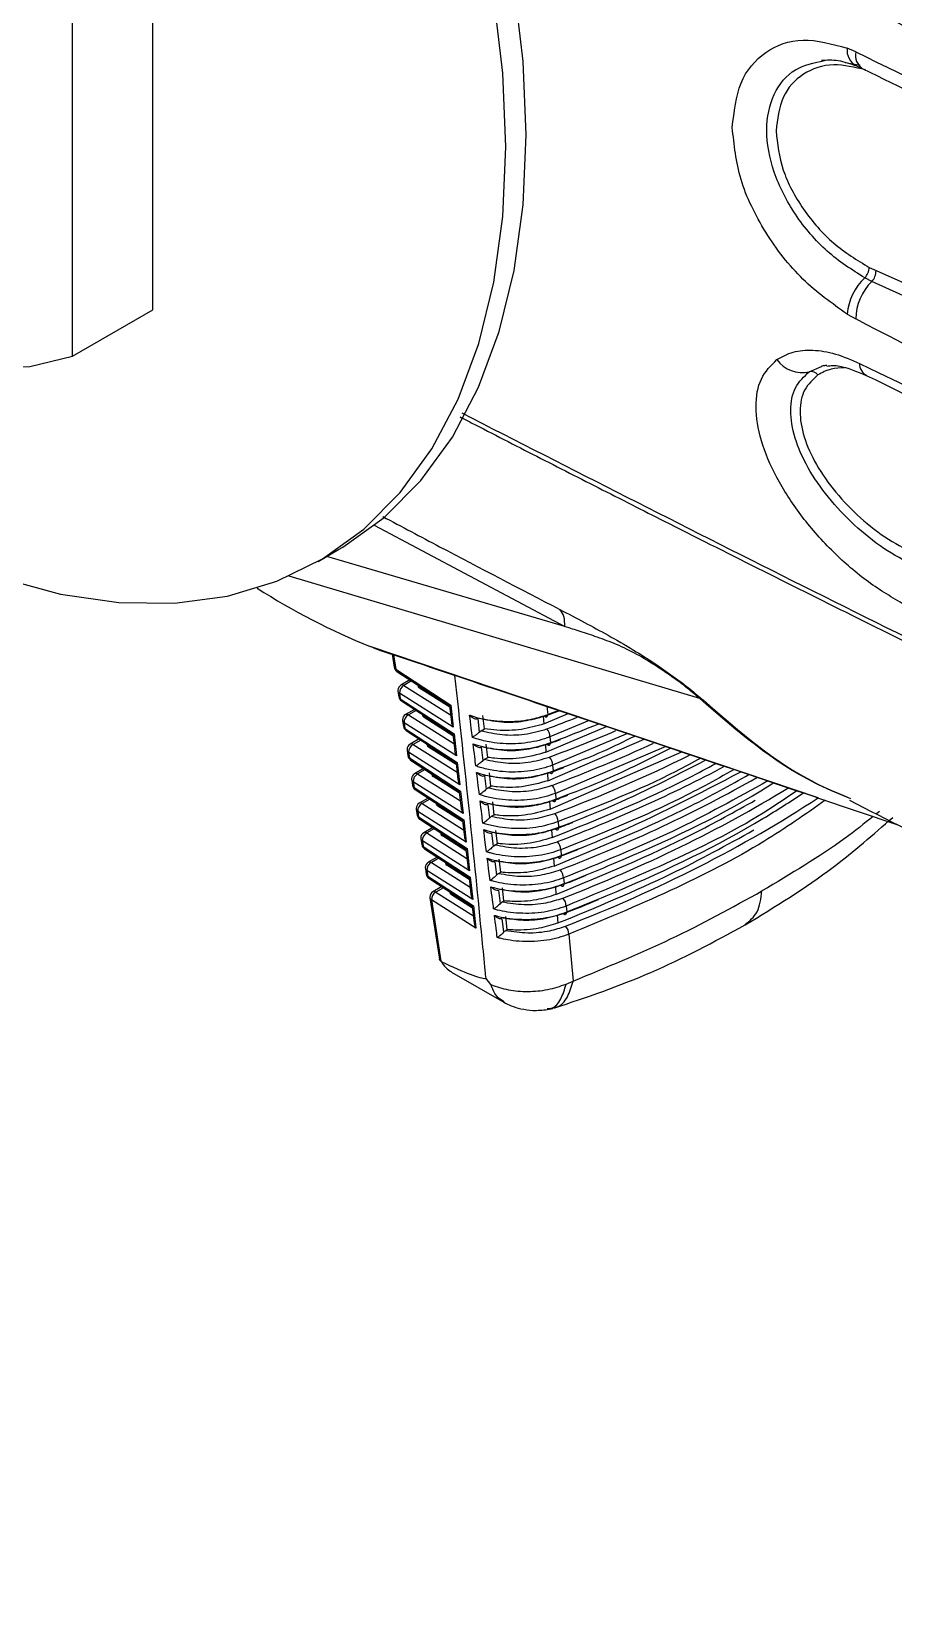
# Model space of a CAD drawing. Extents: x 8 to 113, y 1 to 87.
# Drawn here: x 77.293 to 78.723, y 3.583 to 6.17 of the extents above; entities that cross this region are included whole.
import ezdxf

# ---------------------------------------------------------------- set-up
doc = ezdxf.new("R2010")
doc.units = 0
doc.header["$MEASUREMENT"] = 0
doc.layers.add('OBJECT', color=7, linetype='CONTINUOUS')

msp = doc.modelspace()

# ---------------------------------------------------------------- linework, layer by layer
at = {"layer": 'OBJECT'}
for p, q in [((77.4947, 5.7086), (77.4947, 13.0351)), ((77.3618, 5.6319), (77.3618, 12.9584)), ((78.6595, 6.1359), (78.6454, 6.1422)), ((78.642, 6.1182), (78.6672, 6.114)), ((78.6607, 6.1127), (78.6713, 6.1079)), ((78.6821, 5.779), (78.6933, 5.7737)), ((78.6933, 5.7737), (78.8583, 5.7009)), ((78.6865, 5.7559), (78.6746, 5.7617)), ((78.8493, 5.6812), (78.6865, 5.7559)), ((77.3618, 5.6319), (77.4947, 5.7086)), ((78.6454, 5.7017), (78.6595, 5.6938)), ((78.5825, 5.6062), (78.6028, 5.6151)), ((77.8616, 5.352), (78.1776, 5.1844)), ((77.7687, 5.2923), (77.8027, 5.3119)), ((78.1776, 5.1844), (77.7831, 5.3005)), ((78.4012, 5.0651), (77.7208, 5.2679)), ((77.8647, 5.1477), (77.8548, 5.1512)), ((78.5974, 4.9006), (77.8548, 5.1512)), ((77.8915, 5.1384), (77.8948, 5.117)), ((77.8936, 5.1376), (77.8974, 5.1137)), ((77.8974, 5.1137), (77.9885, 5.0544)), ((77.8993, 5.1102), (77.9865, 5.0534)), ((77.901, 5.0772), (77.9024, 5.0681)), ((77.9035, 5.0739), (77.9049, 5.0648)), ((77.9927, 5.0176), (77.9035, 5.0739)), ((77.9209, 5.0961), (77.9059, 5.0874)), ((77.9236, 5.0944), (77.9108, 5.087)), ((77.9108, 5.087), (77.9882, 5.038)), ((77.9339, 5.0876), (77.9342, 5.0858)), ((77.9361, 5.0862), (77.9367, 5.0825)), ((77.9868, 5.0508), (77.9367, 5.0825)), ((77.9049, 5.0648), (77.9939, 5.0069)), ((77.9069, 5.0612), (77.9919, 5.0059)), ((77.9284, 5.0472), (77.9135, 5.0385)), ((77.9865, 5.0534), (77.9896, 5.0259)), ((77.9885, 5.0544), (77.9927, 5.0176)), ((78.1478, 5.0522), (78.1492, 5.0388)), ((77.9086, 5.0283), (77.91, 5.0191)), ((77.9111, 5.025), (77.9125, 5.0158)), ((77.9981, 4.9701), (77.9111, 5.025)), ((77.9311, 5.0454), (77.9184, 5.0381)), ((77.9184, 5.0381), (77.9936, 4.9905)), ((77.9415, 5.0387), (77.9418, 5.0369)), ((77.9437, 5.0373), (77.9443, 5.0336)), ((77.9921, 5.0033), (77.9443, 5.0336)), ((78.0331, 5.0319), (78.0358, 5.0097)), ((78.0443, 5.0152), (78.0419, 5.0369)), ((78.1418, 5.0354), (78.1428, 5.0232)), ((78.1428, 5.0232), (78.183, 5.0403)), ((78.2176, 5.0287), (78.1528, 5.0015)), ((77.9125, 5.0158), (77.9993, 4.9594)), ((77.9144, 5.0123), (77.9972, 4.9584)), ((77.936, 4.9983), (77.921, 4.9896)), ((77.9387, 4.9965), (77.926, 4.9892)), ((77.9918, 5.0059), (77.995, 4.9784)), ((77.9939, 5.0069), (77.9981, 4.9701)), ((78.0386, 5.0119), (78.0443, 5.0152)), ((78.1462, 4.9762), (78.2463, 5.019)), ((78.1496, 4.9291), (78.3091, 4.9978)), ((78.1528, 5.0015), (78.1537, 4.9921)), ((78.2815, 5.0072), (78.1573, 4.9548)), ((77.9162, 4.9794), (77.9176, 4.9702)), ((77.9187, 4.9761), (77.9201, 4.9669)), ((78.0034, 4.9225), (77.9187, 4.9761)), ((77.926, 4.9892), (77.999, 4.943)), ((77.9491, 4.9898), (77.9493, 4.988)), ((77.9513, 4.9883), (77.9518, 4.9847)), ((77.9975, 4.9558), (77.9518, 4.9847)), ((78.0388, 4.9846), (78.0414, 4.9623)), ((78.0497, 4.9677), (78.0473, 4.9894)), ((78.1453, 4.9884), (78.1462, 4.9762)), ((78.153, 4.882), (78.3716, 4.9768)), ((78.3451, 4.9857), (78.1618, 4.9081)), ((77.9201, 4.9669), (78.0046, 4.9119)), ((77.922, 4.9633), (78.0026, 4.9109)), ((77.9435, 4.9493), (77.9286, 4.9407)), ((77.9462, 4.9476), (77.9335, 4.9403)), ((77.9972, 4.9584), (78.0004, 4.9309)), ((77.9993, 4.9594), (78.0034, 4.9225)), ((78.0444, 4.9646), (78.0497, 4.9677)), ((78.1573, 4.9548), (78.1582, 4.9453)), ((77.9237, 4.9305), (77.9252, 4.9212)), ((77.9262, 4.9272), (77.9277, 4.918)), ((78.0088, 4.875), (77.9262, 4.9272)), ((77.9277, 4.918), (78.01, 4.8643)), ((77.9335, 4.9403), (78.0044, 4.8955)), ((77.9566, 4.9408), (77.9569, 4.9391)), ((77.9589, 4.9394), (77.9594, 4.9358)), ((78.0029, 4.9083), (77.9594, 4.9358)), ((78.0444, 4.9372), (78.0471, 4.9149)), ((78.0502, 4.9174), (78.0551, 4.9202)), ((78.0551, 4.9202), (78.0527, 4.9419)), ((78.1487, 4.9414), (78.1496, 4.9291)), ((77.9296, 4.9144), (78.008, 4.8634)), ((77.9511, 4.9004), (77.9362, 4.8918)), ((77.9538, 4.8987), (77.9411, 4.8914)), ((77.9411, 4.8914), (78.0097, 4.848)), ((77.9642, 4.8919), (77.9645, 4.8902)), ((77.9664, 4.8904), (77.967, 4.8869)), ((78.0026, 4.9109), (78.0057, 4.8833)), ((78.0046, 4.9119), (78.0088, 4.875)), ((78.0605, 4.8727), (78.058, 4.8943)), ((78.1521, 4.8944), (78.153, 4.882)), ((78.1618, 4.9081), (78.1627, 4.8986)), ((78.5948, 4.9015), (78.7295, 4.8559)), ((77.9313, 4.8816), (77.9327, 4.8723)), ((77.9338, 4.8783), (77.9352, 4.869)), ((78.0142, 4.8275), (77.9338, 4.8783)), ((77.9352, 4.869), (78.0154, 4.8168)), ((77.9372, 4.8654), (78.0134, 4.8158)), ((78.0083, 4.8608), (77.967, 4.8869)), ((78.0501, 4.8899), (78.0528, 4.8675)), ((78.056, 4.8701), (78.0605, 4.8727)), ((78.6991, 4.878), (78.6939, 4.874)), ((77.9586, 4.8515), (77.9438, 4.8429)), ((77.9613, 4.8497), (77.9487, 4.8425)), ((77.9487, 4.8425), (78.0151, 4.8005)), ((77.9718, 4.8429), (77.9721, 4.8413)), ((77.974, 4.8415), (77.9746, 4.838)), ((78.008, 4.8634), (78.0111, 4.8358)), ((78.01, 4.8643), (78.0142, 4.8275)), ((78.0559, 4.8426), (78.0586, 4.8202)), ((78.0659, 4.8252), (78.0634, 4.8468)), ((78.1554, 4.8474), (78.1563, 4.8349)), ((78.1663, 4.8614), (78.1672, 4.852)), ((77.9389, 4.8327), (77.9403, 4.8234)), ((77.9414, 4.8294), (77.9428, 4.8201)), ((78.0196, 4.78), (77.9414, 4.8294)), ((77.9428, 4.8201), (78.0208, 4.7693)), ((77.9447, 4.8165), (78.0188, 4.7683)), ((78.0137, 4.8132), (77.9746, 4.838)), ((78.0134, 4.8158), (78.0165, 4.7883)), ((78.0154, 4.8168), (78.0196, 4.78)), ((78.0619, 4.8229), (78.0659, 4.8252)), ((78.1708, 4.8148), (78.1717, 4.8053)), ((77.9661, 4.8026), (77.9513, 4.794)), ((77.9688, 4.8008), (77.9563, 4.7936)), ((77.9563, 4.7936), (78.0205, 4.7529)), ((77.9794, 4.794), (77.9796, 4.7924)), ((77.9816, 4.7925), (77.9821, 4.7891)), ((78.0191, 4.7657), (77.9821, 4.7891)), ((78.0616, 4.7953), (78.0644, 4.7728)), ((78.0713, 4.7776), (78.0688, 4.7993)), ((78.1587, 4.8003), (78.1596, 4.7878)), ((77.9464, 4.7838), (77.9479, 4.7744)), ((77.9489, 4.7805), (77.9504, 4.7711)), ((78.025, 4.7325), (77.9489, 4.7805)), ((77.9504, 4.7711), (78.0262, 4.7218)), ((77.9523, 4.7676), (78.0242, 4.7208)), ((78.0188, 4.7683), (78.0219, 4.7408)), ((78.0208, 4.7693), (78.025, 4.7325)), ((78.0678, 4.7757), (78.0713, 4.7776)), ((78.1753, 4.7681), (78.1762, 4.7586)), ((77.9737, 4.7537), (77.9589, 4.7451)), ((77.9764, 4.7519), (77.9638, 4.7447)), ((77.9638, 4.7447), (78.0259, 4.7054)), ((77.987, 4.745), (77.9872, 4.7435)), ((77.9892, 4.7436), (77.9897, 4.7402)), ((78.0244, 4.7182), (77.9897, 4.7402)), ((78.0674, 4.7481), (78.0702, 4.7255)), ((78.0766, 4.7301), (78.0742, 4.7518)), ((78.1619, 4.7538), (78.1628, 4.7406)), ((77.954, 4.7349), (77.9697, 4.6337)), ((77.9565, 4.7316), (77.9722, 4.6301)), ((78.0303, 4.6849), (77.9565, 4.7316)), ((78.0241, 4.7208), (78.0273, 4.6933)), ((78.0262, 4.7218), (78.0303, 4.6849)), ((78.0738, 4.7285), (78.0766, 4.7301)), ((78.1797, 4.7215), (78.1806, 4.7119)), ((78.0732, 4.7008), (78.076, 4.6781)), ((78.082, 4.6826), (78.0796, 4.7043)), ((78.165, 4.7067), (78.1659, 4.6935)), ((78.0797, 4.6813), (78.082, 4.6826)), ((78.1842, 4.6748), (78.1915, 4.5974)), ((77.9722, 4.6301), (77.9725, 4.63)), ((77.9899, 4.6123), (78.0766, 4.5623)), ((78.055, 4.5914), (78.0469, 4.6016)), ((78.1798, 4.5923), (78.1915, 4.5974)), ((78.149, 4.5501), (78.1576, 4.552))]:
    msp.add_line(p, q, dxfattribs=at)
at = {"layer": 'OBJECT', "flags": 128}
for points in [[(77.8027, 5.3119), (77.8097, 5.316), (77.8781, 5.3652), (77.9388, 5.4261), (77.9911, 5.4982), (78.0346, 5.5807), (78.0688, 5.6729), (78.0935, 5.774), (78.1084, 5.8829), (78.1134, 5.9986), (78.1084, 6.1201), (78.0935, 6.2463), (78.0688, 6.3758), (78.0346, 6.5076), (77.9911, 6.6403), (77.9388, 6.7728), (77.8781, 6.9037), (77.8097, 7.0319), (77.7342, 7.1562), (77.6523, 7.2753), (77.5647, 7.3881), (77.4949, 7.469)], [(77.2427, 5.2649), (77.342, 5.2382), (77.4384, 5.2242), (77.5307, 5.2231), (77.6183, 5.2349), (77.7002, 5.2594), (77.7758, 5.2964), (77.8442, 5.3456), (77.9048, 5.4065), (77.9571, 5.4786), (78.0006, 5.5611), (78.0349, 5.6533), (78.0596, 5.7544), (78.0745, 5.8633), (78.0795, 5.979), (78.0745, 6.1006), (78.0596, 6.2267)], [(76.4779, 6.1421), (76.5488, 6.0435), (76.6253, 5.9521), (76.7062, 5.8693), (76.7904, 5.7964), (76.8764, 5.7344), (76.9632, 5.6844), (77.0493, 5.6469), (77.1334, 5.6227), (77.2143, 5.612), (77.2908, 5.6151), (77.3618, 5.6319)], [(78.1438, 5.0359), (78.1448, 5.0351), (78.1458, 5.0347), (78.1467, 5.0346), (78.1475, 5.0348), (78.1482, 5.0354), (78.1487, 5.0363), (78.149, 5.0374), (78.1492, 5.0388)], [(78.1484, 4.9891), (78.1494, 4.9884), (78.1504, 4.988), (78.1513, 4.9879), (78.1521, 4.9881), (78.1527, 4.9887), (78.1532, 4.9895), (78.1536, 4.9907), (78.1537, 4.9921)], [(78.1529, 4.9424), (78.1539, 4.9417), (78.1549, 4.9412), (78.1558, 4.9411), (78.1566, 4.9414), (78.1572, 4.9419), (78.1578, 4.9428), (78.1581, 4.944), (78.1582, 4.9453)], [(78.1574, 4.8957), (78.1584, 4.895), (78.1594, 4.8945), (78.1603, 4.8944), (78.1611, 4.8947), (78.1618, 4.8952), (78.1623, 4.8961), (78.1626, 4.8973), (78.1627, 4.8986)], [(78.1618, 4.849), (78.1629, 4.8482), (78.1638, 4.8478), (78.1648, 4.8477), (78.1656, 4.848), (78.1662, 4.8485), (78.1668, 4.8494), (78.1671, 4.8506), (78.1672, 4.852)], [(78.1663, 4.8023), (78.1673, 4.8016), (78.1683, 4.8011), (78.1692, 4.801), (78.17, 4.8013), (78.1707, 4.8018), (78.1712, 4.8027), (78.1716, 4.8039), (78.1717, 4.8053)], [(78.1707, 4.7556), (78.1718, 4.7549), (78.1728, 4.7545), (78.1737, 4.7544), (78.1745, 4.7546), (78.1752, 4.7552), (78.1757, 4.7561), (78.176, 4.7572), (78.1762, 4.7586)], [(78.1751, 4.7089), (78.1762, 4.7082), (78.1772, 4.7078), (78.1781, 4.7077), (78.1789, 4.7079), (78.1796, 4.7085), (78.1801, 4.7094), (78.1805, 4.7105), (78.1806, 4.7119)]]:
    msp.add_lwpolyline(points, dxfattribs=at)
at = {"layer": 'OBJECT'}
for centre, radius, start, end in [((78.6744, 6.1386), 0.0292, 172.8415, 242.5933), ((78.6861, 6.1306), 0.0271, 168.6398, 236.3536), ((78.6528, 5.7814), 0.0294, 317.8839, 355.3512), ((78.6662, 5.7739), 0.0271, 318.3427, 359.7232), ((78.7392, 5.6932), 0.0942, 133.3263, 174.7892), ((78.7472, 5.6926), 0.0877, 133.8339, 179.1761), ((78.5707, 5.6561), 0.0512, 215.3601, 283.3663), ((78.6882, 5.6198), 0.0224, 179.0026, 242.2608), ((78.5856, 5.5923), 0.0143, 37.6517, 102.5397), ((78.2958, 6.2325), 1.1679, 237.4686, 247.8095), ((77.9047, 5.1186), 0.01, 188.8019, 236.9399), ((77.8995, 5.118), 0.00472, 191.2048, 243.2281), ((77.902, 5.1139), 0.00462, 182.4762, 234.3658), ((77.9109, 5.0788), 0.01, 119.9973, 180), ((77.9109, 5.0788), 0.01, 180, 188.8019), ((77.9056, 5.0782), 0.00472, 191.207, 243.2272), ((77.9178, 5.0745), 0.0143, 119.0768, 182.2792), ((77.908, 5.0829), 0.00496, 54.7119, 114.6493), ((77.9123, 5.0696), 0.01, 188.8019, 236.9399), ((77.9071, 5.069), 0.00472, 191.2043, 243.2379), ((77.9095, 5.065), 0.00462, 182.4804, 234.3552), ((77.9185, 5.0299), 0.01, 119.9973, 180), ((77.9185, 5.0299), 0.01, 180, 188.8019), ((77.9132, 5.0293), 0.00472, 191.2017, 243.2325), ((77.9253, 5.0256), 0.0143, 119.0749, 182.2793), ((77.9155, 5.034), 0.00496, 54.6844, 114.6779), ((77.9199, 5.0207), 0.01, 188.8019, 236.9399), ((77.9146, 5.0201), 0.00472, 191.2015, 243.2314), ((77.9171, 5.016), 0.00462, 182.4918, 234.3446), ((78.1335, 5.0016), 0.0193, 359.708, 43.6784), ((77.926, 4.981), 0.01, 119.9973, 180), ((77.926, 4.981), 0.01, 180, 188.8019), ((77.9208, 4.9804), 0.00472, 191.2055, 243.2367), ((77.9275, 4.9717), 0.01, 188.8019, 236.9399), ((77.9222, 4.9711), 0.00472, 191.207, 243.2272), ((77.9329, 4.9767), 0.0143, 119.0761, 182.2782), ((77.9231, 4.9851), 0.00496, 54.7099, 114.6525), ((78.1381, 4.9549), 0.0192, 359.723, 43.9033), ((77.9247, 4.9671), 0.00462, 182.4734, 234.3695), ((77.9336, 4.9321), 0.01, 119.9973, 180), ((77.9336, 4.9321), 0.01, 180, 188.8019), ((77.9284, 4.9315), 0.00472, 191.2066, 243.2284), ((77.935, 4.9228), 0.01, 188.8019, 236.9399), ((77.9298, 4.9222), 0.00472, 191.2061, 243.2268), ((77.9405, 4.9278), 0.0143, 119.0791, 182.2771), ((77.9323, 4.9182), 0.00462, 182.477, 234.3658), ((77.9307, 4.9362), 0.00496, 54.7099, 114.6525), ((78.1427, 4.9082), 0.0191, 359.7362, 44.1297), ((77.9412, 4.8832), 0.01, 119.9973, 180), ((77.948, 4.8789), 0.0143, 119.0755, 182.2788), ((77.9382, 4.8873), 0.00496, 54.694, 114.6684), ((77.9412, 4.8832), 0.01, 180, 188.8019), ((77.9359, 4.8826), 0.00472, 191.202, 243.233), ((77.9426, 4.8738), 0.01, 188.8019, 236.9399), ((77.9374, 4.8732), 0.00472, 191.2001, 243.2408), ((77.9399, 4.8692), 0.00462, 182.4807, 234.3557), ((78.1473, 4.8615), 0.019, 359.7469, 44.3582), ((77.9488, 4.8343), 0.01, 119.9973, 180), ((77.9556, 4.83), 0.0143, 119.0768, 182.2794), ((77.9458, 4.8384), 0.00496, 54.7099, 114.6525), ((77.9488, 4.8343), 0.01, 180, 188.8019), ((77.9435, 4.8337), 0.00472, 191.2118, 243.2232), ((77.9502, 4.8249), 0.01, 188.8019, 236.9399), ((77.9449, 4.8243), 0.00472, 191.1977, 243.236), ((77.9474, 4.8203), 0.00462, 182.4911, 234.3444), ((78.1519, 4.8148), 0.0189, 359.7602, 44.5854), ((77.9563, 4.7854), 0.01, 119.9973, 180), ((77.9632, 4.7811), 0.0143, 119.0796, 182.2765), ((77.9534, 4.7895), 0.00496, 54.7099, 114.6525), ((77.9563, 4.7854), 0.01, 180, 188.8019), ((77.9511, 4.7847), 0.00472, 191.2073, 243.2277), ((77.9578, 4.7759), 0.01, 188.8019, 236.9399), ((77.9525, 4.7753), 0.00472, 191.2018, 243.2319), ((77.955, 4.7713), 0.00462, 182.4763, 234.3657), ((78.1564, 4.7682), 0.0188, 359.7753, 44.8093), ((77.9639, 4.7365), 0.01, 119.9973, 180), ((77.9639, 4.7365), 0.01, 180, 188.8019), ((77.9708, 4.7322), 0.0143, 119.0755, 182.2788), ((77.961, 4.7406), 0.00496, 54.694, 114.6684), ((77.9586, 4.7358), 0.00472, 191.2043, 243.2379), ((78.161, 4.7215), 0.0188, 359.7875, 45.039), ((78.1655, 4.6749), 0.0187, 359.8005, 45.2674)]:
    msp.add_arc(centre, radius, start, end, dxfattribs=at)
for centre, major_axis, ratio, start_param, end_param in [((77.9442, 5.0864), (0.0101, 0.0001), 0.569185, 3.222173, 3.860589), ((77.9959, 5.0592), (0.0094, 0.00581), 0.034264, 3.157743, 3.78947), ((77.9518, 5.0375), (0.0101, 0.0001), 0.569185, 3.222173, 3.860589), ((78, 5.0224), (-0.0075, 0.0119), 0.628226, 0.918937, 1.582964), ((76.9509, 6.0996), (2.2176, 0.0166), 0.572227, 5.276105, 5.289093), ((76.9495, 6.1072), (2.2169, -0.0169), 0.582304, 5.287711, 5.31513), ((78.0013, 5.0117), (0.0094, 0.00581), 0.034264, 3.157743, 3.78947), ((76.9509, 6.049), (2.2143, 0.0166), 0.572227, 5.279468, 5.291168), ((76.9495, 6.0566), (2.2137, -0.0169), 0.582304, 5.291076, 5.351599), ((77.9594, 4.9886), (0.0101, 0.0001), 0.569185, 3.222173, 3.860589), ((78.0054, 4.9749), (-0.0075, 0.0119), 0.628226, 0.918937, 1.582964), ((76.9495, 6.0059), (2.2104, -0.0169), 0.582304, 5.294449, 5.388043), ((76.9495, 5.9553), (2.2072, -0.0168), 0.582304, 5.29783, 5.424496), ((78.0066, 4.9642), (0.0094, 0.00581), 0.034264, 3.157743, 3.78947), ((76.9509, 5.9984), (2.2111, 0.0166), 0.572227, 5.282839, 5.295171), ((76.9495, 5.9047), (2.2039, -0.0168), 0.582304, 5.301219, 5.460881), ((77.9669, 4.9397), (0.0101, 0.0001), 0.569185, 3.222173, 3.860589), ((78.0108, 4.9274), (-0.0075, 0.0119), 0.628226, 0.918937, 1.582964), ((76.9495, 5.8541), (2.2007, -0.0168), 0.582304, 5.304616, 5.495742), ((76.9495, 5.8034), (2.1974, -0.0168), 0.582304, 5.308021, 5.530652), ((78.012, 4.9167), (0.0094, 0.00581), 0.034264, 3.157743, 3.78947), ((76.9509, 5.9477), (2.2078, 0.0165), 0.572227, 5.286218, 5.299967), ((76.9495, 5.7528), (2.1942, -0.0167), 0.582304, 5.311435, 5.566263), ((77.9745, 4.8907), (0.0101, 0.0001), 0.569185, 3.222173, 3.860589), ((78.0162, 4.8798), (-0.0075, 0.0119), 0.628226, 0.918937, 1.582964), ((77.9821, 4.8418), (0.0101, 0.0001), 0.569185, 3.222173, 3.860589), ((78.0174, 4.8692), (0.0094, 0.00581), 0.034264, 3.157743, 3.78947), ((76.9509, 5.8971), (2.2046, 0.0165), 0.572227, 5.289605, 5.305336), ((78.0216, 4.8323), (-0.0075, 0.0119), 0.628226, 0.918937, 1.582964), ((78.0228, 4.8217), (0.0094, 0.00581), 0.034264, 3.157743, 3.78947), ((76.9509, 5.8465), (2.2013, 0.0165), 0.572227, 5.293, 5.311646), ((77.9897, 4.7929), (0.0101, 0.0001), 0.569185, 3.222173, 3.860589), ((78.027, 4.7848), (-0.0075, 0.0119), 0.628226, 0.918937, 1.582964), ((78.0282, 4.7741), (0.0094, 0.00581), 0.034264, 3.157743, 3.78947), ((76.9509, 5.7959), (2.1981, 0.0165), 0.572227, 5.296403, 5.319764), ((77.9972, 4.744), (0.0101, 0.0001), 0.569185, 3.222173, 3.860589), ((78.0323, 4.7373), (-0.0075, 0.0119), 0.628226, 0.918937, 1.582964), ((78.0336, 4.7266), (0.0094, 0.00581), 0.034264, 3.157743, 3.78947), ((76.9509, 5.7452), (2.1948, 0.0164), 0.572227, 5.299815, 5.33212), ((78.0377, 4.6898), (-0.0075, 0.0119), 0.628226, 0.918937, 1.582964), ((76.5172, 5.601), (1.5344, -0.9976), 0.038755, 5.984867, 6.22598), ((78.047, 4.7179), (0.0554, 0.1065), 0.604579, 2.781893, 3.114951)]:
    msp.add_ellipse(centre, major_axis=major_axis, ratio=ratio, start_param=start_param, end_param=end_param, dxfattribs=at)
for points, knots in [([(77.4947, 7.6837), (77.668, 7.5863), (78.0262, 7.3851), (78.5773, 7.0879), (79.1542, 6.7858), (79.7395, 6.4896), (80.328, 6.2008), (80.7197, 6.0163), (80.9121, 5.9257)], [0, 0, 0, 0, 0.1582539, 0.327068, 0.4937068, 0.6683778, 0.8371406, 1, 1, 1, 1]), ([(80.8948, 5.8969), (80.4978, 6.0858), (79.7031, 6.464), (78.5694, 7.0475), (77.846, 7.4499), (77.4947, 7.6453)], [0, 0, 0, 0, 0.339225, 0.679039, 1, 1, 1, 1]), ([(77.4947, 7.5356), (77.8221, 7.3537), (78.5293, 6.9608), (79.6551, 6.3827), (80.4668, 5.9972), (80.8723, 5.8046)], [0, 0, 0, 0, 0.301353, 0.650905, 1, 1, 1, 1]), ([(77.4944, 7.4636), (77.6995, 7.3495), (78.1218, 7.1146), (78.7792, 6.7661), (79.4625, 6.4165), (80.1505, 6.0772), (80.6144, 5.8592), (80.8417, 5.7524)], [0, 0, 0, 0, 0.190703, 0.392819, 0.598206, 0.803133, 1, 1, 1, 1]), ([(80.7487, 5.1793), (80.3981, 5.3468), (79.692, 5.6842), (79.0094, 6.0384), (78.6658, 6.2167)], [0, 0, 0, 0, 0.49662, 1, 1, 1, 1]), ([(78.4551, 6.0108), (78.458, 6.0367), (78.4637, 6.0887), (78.5075, 6.1395), (78.5702, 6.163), (78.6203, 6.1491), (78.6454, 6.1422)], [0, 0, 0, 0, 0.24993, 0.499886, 0.749919, 1, 1, 1, 1]), ([(78.6595, 6.1359), (78.8442, 6.0467), (79.2042, 5.8728), (79.7386, 5.624), (80.2496, 5.3917), (80.5852, 5.2443), (80.7481, 5.1727)], [0, 0, 0, 0, 0.27038, 0.527173, 0.77038, 1, 1, 1, 1]), ([(78.6746, 5.7617), (78.6533, 5.7752), (78.6108, 5.802), (78.5569, 5.8657), (78.5207, 5.9366), (78.5079, 6.0079), (78.5209, 6.0682), (78.5553, 6.1108), (78.5907, 6.1181), (78.6076, 6.1216)], [0, 0, 0, 0, 0.1455825, 0.2905011, 0.4350712, 0.5794261, 0.7237648, 0.8683104, 1, 1, 1, 1]), ([(78.6759, 6.1061), (78.6578, 6.1104), (78.6197, 6.1196), (78.5707, 6.1023), (78.5347, 6.0641), (78.53, 6.0247), (78.5276, 6.0051)], [0, 0, 0, 0, 0.230377, 0.487413, 0.743889, 1, 1, 1, 1]), ([(78.6028, 6.1222), (78.6119, 6.1227), (78.6302, 6.1236), (78.6504, 6.1164), (78.6607, 6.1127)], [0, 0, 0, 0, 0.495712, 1, 1, 1, 1]), ([(78.6711, 6.108), (78.7335, 6.0777), (78.8456, 6.0232), (78.9952, 5.9513), (79.112, 5.8955), (79.2093, 5.8493), (79.3926, 5.7626), (79.6257, 5.6538), (79.9026, 5.5265), (80.0799, 5.446), (80.2106, 5.3872), (80.3094, 5.3429), (80.435, 5.2868), (80.5879, 5.2191), (80.6993, 5.1704), (80.7595, 5.144)], [0, 0, 0, 0, 0.09169, 0.164516, 0.218483, 0.261785, 0.30598, 0.48438, 0.598112, 0.703053, 0.737319, 0.783987, 0.84332, 0.915323, 1, 1, 1, 1]), ([(78.6454, 5.7017), (78.6203, 5.7195), (78.5702, 5.7549), (78.5075, 5.8359), (78.4637, 5.9255), (78.458, 5.9823), (78.4551, 6.0108)], [0, 0, 0, 0, 0.250566, 0.500351, 0.750175, 1, 1, 1, 1]), ([(78.5276, 6.0051), (78.53, 5.9836), (78.5347, 5.9406), (78.5707, 5.8742), (78.6215, 5.8157), (78.6619, 5.7912), (78.6821, 5.779)], [0, 0, 0, 0, 0.249291, 0.498953, 0.749084, 1, 1, 1, 1]), ([(80.7481, 4.6592), (80.5852, 4.7362), (80.2496, 4.8946), (79.7386, 5.1441), (79.2042, 5.4112), (78.8442, 5.598), (78.6595, 5.6938)], [0, 0, 0, 0, 0.22962, 0.472827, 0.72962, 1, 1, 1, 1]), ([(78.5289, 5.6264), (78.5375, 5.6312), (78.5546, 5.6407), (78.5881, 5.6433), (78.6254, 5.6377), (78.6523, 5.626), (78.6658, 5.6202)], [0, 0, 0, 0, 0.251427, 0.50031, 0.75055, 1, 1, 1, 1]), ([(78.7368, 5.2225), (78.7167, 5.2345), (78.6767, 5.2583), (78.618, 5.3103), (78.5667, 5.3688), (78.5265, 5.4312), (78.5006, 5.493), (78.4917, 5.5494), (78.4996, 5.5974), (78.5192, 5.6167), (78.5289, 5.6264)], [0, 0, 0, 0, 0.125399, 0.250033, 0.374938, 0.500007, 0.625107, 0.75017, 0.875155, 1, 1, 1, 1]), ([(78.6028, 5.6151), (78.6037, 5.6156), (78.6062, 5.6169), (78.6095, 5.6169), (78.6115, 5.617)], [0, 0, 0, 0, 0.389146, 1, 1, 1, 1]), ([(78.6118, 5.6158), (78.6181, 5.6166), (78.6327, 5.6184), (78.661, 5.6069), (78.6771, 5.6003)], [0, 0, 0, 0, 0.430237, 1, 1, 1, 1]), ([(78.6658, 5.6202), (79.0094, 5.4541), (79.692, 5.1239), (80.3981, 4.8094), (80.7487, 4.6532)], [0, 0, 0, 0, 0.50338, 1, 1, 1, 1]), ([(78.757, 5.2849), (78.74, 5.2938), (78.706, 5.3115), (78.6563, 5.3518), (78.6128, 5.3978), (78.5787, 5.4474), (78.5568, 5.4972), (78.5495, 5.5431), (78.5568, 5.5824), (78.5739, 5.5983), (78.5825, 5.6062)], [0, 0, 0, 0, 0.1259449, 0.2510612, 0.3759101, 0.5005463, 0.6251221, 0.7498254, 0.8747778, 1, 1, 1, 1]), ([(78.5969, 5.601), (78.5887, 5.5936), (78.5722, 5.5787), (78.5651, 5.5419), (78.5719, 5.4989), (78.5928, 5.4524), (78.6253, 5.4061), (78.6666, 5.3636), (78.7137, 5.3268), (78.7459, 5.3108), (78.762, 5.3028)], [0, 0, 0, 0, 0.124851, 0.24967, 0.374508, 0.499432, 0.624474, 0.749587, 0.874619, 1, 1, 1, 1]), ([(78.6411, 5.6129), (78.6335, 5.6125), (78.6166, 5.6117), (78.6039, 5.6048), (78.5969, 5.601)], [0, 0, 0, 0, 0.451304, 1, 1, 1, 1]), ([(78.6771, 5.6003), (78.7542, 5.5626), (78.8965, 5.4931), (79.0931, 5.3984), (79.2551, 5.3211), (79.3923, 5.2561), (79.5169, 5.1974), (79.634, 5.1427), (79.7462, 5.0905), (79.8602, 5.0379), (79.9905, 4.978), (80.1451, 4.9076), (80.3261, 4.8258), (80.5337, 4.7329), (80.6816, 4.6677), (80.7599, 4.6332)], [0, 0, 0, 0, 0.113555, 0.209388, 0.287504, 0.349517, 0.408662, 0.467872, 0.518677, 0.570329, 0.631749, 0.705423, 0.791353, 0.889543, 1, 1, 1, 1]), ([(80.8417, 4.1875), (80.6528, 4.2714), (80.2686, 4.4421), (79.6916, 4.7088), (79.1179, 4.982), (78.5536, 5.2589), (78.1894, 5.4447), (78.0072, 5.5376)], [0, 0, 0, 0, 0.194303, 0.395253, 0.602856, 0.80128, 1, 1, 1, 1]), ([(78.0042, 5.5314), (78.0103, 5.5283), (78.0524, 5.5065), (78.1309, 5.4663), (78.2402, 5.4106), (78.4171, 5.321), (78.6631, 5.1978), (78.9632, 5.0501), (79.2484, 4.9121), (79.5099, 4.7874), (79.7151, 4.6909), (79.8747, 4.6165), (80.0068, 4.5554), (80.1711, 4.48), (80.3682, 4.3904), (80.5986, 4.2868), (80.7641, 4.2137), (80.8522, 4.1747)], [0, 0, 0, 0, 0.0066599, 0.0459981, 0.0852811, 0.1251909, 0.2373953, 0.3500302, 0.4455979, 0.5397348, 0.6256005, 0.6605533, 0.7062608, 0.7630511, 0.8309309, 0.9099099, 1, 1, 1, 1]), ([(77.8757, 5.3667), (77.9072, 5.35), (78.0047, 5.298), (78.1029, 5.2471), (78.1694, 5.2126)], [0, 0, 0, 0, 0.3221274, 1, 1, 1, 1]), ([(78.1694, 5.2126), (78.1829, 5.2055), (78.2089, 5.192), (78.2493, 5.1702), (78.2881, 5.1478), (78.3255, 5.1241), (78.3579, 5.1016), (78.3866, 5.08), (78.3999, 5.0685), (78.4066, 5.0628)], [0, 0, 0, 0, 0.175155, 0.335953, 0.499736, 0.628069, 0.749937, 0.875048, 1, 1, 1, 1]), ([(78.1776, 5.1844), (78.1775, 5.1902), (78.1771, 5.2019), (78.172, 5.209), (78.1694, 5.2126)], [0, 0, 0, 0, 0.499996, 1, 1, 1, 1]), ([(78.4012, 5.0651), (78.395, 5.0704), (78.3825, 5.0812), (78.3551, 5.1016), (78.3242, 5.1224), (78.2909, 5.1421), (78.2587, 5.157), (78.2285, 5.1679), (78.2047, 5.1757), (78.1882, 5.181), (78.1809, 5.1833), (78.1776, 5.1843)], [0, 0, 0, 0, 0.123068, 0.246586, 0.369053, 0.491538, 0.630311, 0.772463, 0.899411, 0.955665, 1, 1, 1, 1]), ([(77.8603, 5.1489), (77.9856, 5.1068), (78.2359, 5.0226), (78.477, 4.9412), (78.5974, 4.9006)], [0, 0, 0, 0, 0.500634, 1, 1, 1, 1]), ([(78.0469, 4.6016), (78.0465, 4.6059), (78.0444, 4.6275), (78.0355, 4.718), (78.0194, 4.8806), (78.0037, 5.0267), (77.9954, 5.1034)], [0, 0, 0, 0, 0.025862, 0.129309, 0.543099, 1, 1, 1, 1]), ([(78.1492, 5.0388), (78.1548, 5.0409), (78.1609, 5.0431), (78.1669, 5.0454), (78.1673, 5.0456)], [0, 0, 0, 0, 0.924327, 1, 1, 1, 1]), ([(78.4012, 5.0651), (78.4022, 5.0647), (78.404, 5.0641), (78.4058, 5.0632), (78.4066, 5.0628)], [0, 0, 0, 0, 0.5, 1, 1, 1, 1]), ([(78.6454, 4.9017), (78.6278, 4.909), (78.5369, 4.947), (78.4618, 5.0124), (78.4012, 5.0651)], [0, 0, 0, 0, 0.1928851, 1, 1, 1, 1]), ([(78.4066, 5.0628), (78.4672, 5.0101), (78.5424, 4.9448), (78.6332, 4.9068), (78.6507, 4.8995)], [0, 0, 0, 0, 0.806852, 1, 1, 1, 1]), ([(78.0198, 5.0377), (78.0221, 5.0369), (78.0301, 5.0341), (78.0511, 5.0289), (78.0846, 5.026), (78.121, 5.0296), (78.141, 5.0361), (78.1492, 5.0388)], [0, 0, 0, 0, 0.059775, 0.207161, 0.501412, 0.795934, 1, 1, 1, 1]), ([(78.0243, 5.0009), (78.0237, 5.0059), (78.0222, 5.0182), (78.0207, 5.0305), (78.0198, 5.0377)], [0, 0, 0, 0, 0.412558, 1, 1, 1, 1]), ([(78.0198, 5.0377), (78.0198, 5.0376), (78.0208, 5.0366), (78.0231, 5.0344), (78.0268, 5.0322), (78.0305, 5.0312), (78.0323, 5.0317), (78.0331, 5.0319)], [0, 0, 0, 0, 0.007738, 0.250681, 0.570349, 0.807207, 1, 1, 1, 1]), ([(78.1438, 5.0359), (78.1327, 5.0326), (78.1105, 5.0261), (78.071, 5.0244), (78.0467, 5.0297), (78.0341, 5.0324)], [0, 0, 0, 0, 0.324207, 0.648491, 1, 1, 1, 1]), ([(78.1428, 5.0232), (78.1306, 5.0197), (78.1064, 5.0126), (78.0712, 5.0115), (78.0512, 5.0143), (78.0443, 5.0152)], [0, 0, 0, 0, 0.396562, 0.793191, 1, 1, 1, 1]), ([(78.1537, 4.9921), (78.1593, 4.9942), (78.1863, 5.0043), (78.2127, 5.0149), (78.2336, 5.0233)], [0, 0, 0, 0, 0.207511, 1, 1, 1, 1]), ([(78.0358, 5.0097), (78.035, 5.0089), (78.0335, 5.0074), (78.0305, 5.005), (78.0273, 5.0027), (78.0252, 5.0014), (78.0243, 5.0009), (78.0243, 5.0009)], [0, 0, 0, 0, 0.199292, 0.39709, 0.700903, 0.992025, 1, 1, 1, 1]), ([(78.1528, 5.0015), (78.147, 4.9995), (78.1294, 4.9936), (78.0957, 4.989), (78.0596, 4.9912), (78.0363, 4.9967), (78.0266, 5.0001), (78.0243, 5.0009)], [0, 0, 0, 0, 0.148503, 0.448595, 0.748255, 0.940444, 1, 1, 1, 1]), ([(78.0358, 5.0097), (78.0366, 5.0104), (78.0375, 5.0113), (78.0384, 5.0118), (78.0386, 5.0119)], [0, 0, 0, 0, 0.843625, 1, 1, 1, 1]), ([(78.0386, 5.0119), (78.0501, 5.0093), (78.0732, 5.0041), (78.1124, 5.0048), (78.1355, 5.0114), (78.1475, 5.0149)], [0, 0, 0, 0, 0.324373, 0.64869, 1, 1, 1, 1]), ([(78.1582, 4.9453), (78.1638, 4.9475), (78.1917, 4.9581), (78.2388, 4.9758), (78.2762, 4.9945), (78.2934, 5.0031)], [0, 0, 0, 0, 0.11889, 0.594522, 1, 1, 1, 1]), ([(78.0256, 4.9902), (78.0279, 4.9895), (78.0359, 4.9868), (78.057, 4.9818), (78.0905, 4.9791), (78.1265, 4.9831), (78.146, 4.9895), (78.1537, 4.9921)], [0, 0, 0, 0, 0.059496, 0.208459, 0.505892, 0.803608, 1, 1, 1, 1]), ([(78.0301, 4.9535), (78.0295, 4.9585), (78.028, 4.9708), (78.0265, 4.983), (78.0256, 4.9902)], [0, 0, 0, 0, 0.412522, 1, 1, 1, 1]), ([(78.0256, 4.9902), (78.0256, 4.9902), (78.0265, 4.9893), (78.0287, 4.9872), (78.0324, 4.985), (78.0361, 4.9839), (78.0379, 4.9844), (78.0388, 4.9846)], [0, 0, 0, 0, 0.007814, 0.231086, 0.559201, 0.802806, 1, 1, 1, 1]), ([(78.1484, 4.9891), (78.1373, 4.9858), (78.1151, 4.9793), (78.076, 4.9776), (78.0521, 4.9826), (78.0399, 4.9851)], [0, 0, 0, 0, 0.328087, 0.656252, 1, 1, 1, 1]), ([(78.0444, 4.9646), (78.056, 4.9621), (78.0792, 4.9571), (78.1179, 4.9582), (78.1404, 4.9648), (78.152, 4.9682)], [0, 0, 0, 0, 0.328436, 0.6568144, 1, 1, 1, 1]), ([(78.1462, 4.9762), (78.1317, 4.9721), (78.105, 4.9645), (78.0704, 4.9648), (78.0535, 4.9672), (78.0497, 4.9677)], [0, 0, 0, 0, 0.478249, 0.883044, 1, 1, 1, 1]), ([(78.1627, 4.8986), (78.1683, 4.9008), (78.1962, 4.9114), (78.2626, 4.9373), (78.3176, 4.9653), (78.3525, 4.9832)], [0, 0, 0, 0, 0.0834212, 0.4171571, 1, 1, 1, 1]), ([(78.0414, 4.9623), (78.0407, 4.9615), (78.039, 4.9598), (78.0357, 4.9572), (78.0326, 4.955), (78.0308, 4.9539), (78.0301, 4.9535), (78.0301, 4.9535)], [0, 0, 0, 0, 0.203477, 0.450046, 0.773114, 0.991952, 1, 1, 1, 1]), ([(78.1573, 4.9548), (78.1515, 4.9528), (78.134, 4.9468), (78.1003, 4.9422), (78.0647, 4.9443), (78.0418, 4.9495), (78.0324, 4.9527), (78.0301, 4.9535)], [0, 0, 0, 0, 0.150136, 0.453531, 0.756488, 0.940721, 1, 1, 1, 1]), ([(78.0314, 4.9428), (78.0337, 4.9421), (78.0417, 4.9395), (78.0629, 4.9347), (78.0965, 4.9323), (78.1319, 4.9365), (78.1509, 4.9429), (78.1582, 4.9453)], [0, 0, 0, 0, 0.059218, 0.209831, 0.510594, 0.811652, 1, 1, 1, 1]), ([(78.0359, 4.9061), (78.0353, 4.9112), (78.0338, 4.9234), (78.0323, 4.9356), (78.0314, 4.9428)], [0, 0, 0, 0, 0.412498, 1, 1, 1, 1]), ([(78.0314, 4.9428), (78.0314, 4.9428), (78.0322, 4.942), (78.0344, 4.9399), (78.0379, 4.9377), (78.0417, 4.9366), (78.0436, 4.937), (78.0444, 4.9372)], [0, 0, 0, 0, 0.007883, 0.21061, 0.547453, 0.798162, 1, 1, 1, 1]), ([(78.0414, 4.9623), (78.0422, 4.963), (78.0432, 4.9639), (78.0442, 4.9645), (78.0444, 4.9646)], [0, 0, 0, 0, 0.835974, 1, 1, 1, 1]), ([(78.1529, 4.9424), (78.1418, 4.9391), (78.1196, 4.9325), (78.0811, 4.9307), (78.0575, 4.9355), (78.0457, 4.9378)], [0, 0, 0, 0, 0.332168, 0.664413, 1, 1, 1, 1]), ([(78.1563, 4.8349), (78.2345, 4.8661), (78.3293, 4.904), (78.413, 4.9498), (78.4277, 4.9578)], [0, 0, 0, 0, 0.8238, 1, 1, 1, 1]), ([(78.4027, 4.9663), (78.3891, 4.9588), (78.3166, 4.9195), (78.2337, 4.8874), (78.1663, 4.8614)], [0, 0, 0, 0, 0.188023, 1, 1, 1, 1]), ([(78.1672, 4.852), (78.1728, 4.8541), (78.2006, 4.8648), (78.2862, 4.8988), (78.3586, 4.9363), (78.4111, 4.9634)], [0, 0, 0, 0, 0.06429, 0.321492, 1, 1, 1, 1]), ([(78.4582, 4.9475), (78.4257, 4.9296), (78.3367, 4.8806), (78.2353, 4.8403), (78.1708, 4.8148)], [0, 0, 0, 0, 0.364738, 1, 1, 1, 1]), ([(78.1717, 4.8053), (78.1773, 4.8074), (78.205, 4.8181), (78.3097, 4.8603), (78.3994, 4.9073), (78.4692, 4.9438)], [0, 0, 0, 0, 0.052322, 0.261642, 1, 1, 1, 1]), ([(78.0471, 4.9149), (78.0472, 4.9149), (78.048, 4.9158), (78.049, 4.9166), (78.05, 4.9173), (78.0502, 4.9174)], [0, 0, 0, 0, 0.022466, 0.828085, 1, 1, 1, 1]), ([(78.0502, 4.9174), (78.0619, 4.915), (78.0852, 4.9102), (78.1234, 4.9117), (78.1454, 4.9182), (78.1564, 4.9215)], [0, 0, 0, 0, 0.3327138, 0.6653663, 1, 1, 1, 1]), ([(78.1496, 4.9291), (78.1355, 4.925), (78.1091, 4.9175), (78.0753, 4.9176), (78.0586, 4.9197), (78.0551, 4.9202)], [0, 0, 0, 0, 0.477916, 0.890823, 1, 1, 1, 1]), ([(78.1596, 4.7878), (78.2373, 4.8195), (78.3509, 4.866), (78.4511, 4.9217), (78.4827, 4.9393)], [0, 0, 0, 0, 0.684275, 1, 1, 1, 1]), ([(78.514, 4.9287), (78.4627, 4.9003), (78.357, 4.8416), (78.2371, 4.7931), (78.1753, 4.7681)], [0, 0, 0, 0, 0.485031, 1, 1, 1, 1]), ([(78.1762, 4.7586), (78.1817, 4.7608), (78.2094, 4.7715), (78.3235, 4.8187), (78.4375, 4.8709), (78.5163, 4.9211), (78.5233, 4.9256)], [0, 0, 0, 0, 0.044231, 0.221184, 0.930754, 1, 1, 1, 1]), ([(78.0471, 4.9149), (78.0464, 4.9141), (78.0446, 4.9124), (78.0414, 4.9097), (78.0384, 4.9076), (78.0366, 4.9065), (78.0359, 4.9061), (78.0359, 4.9061)], [0, 0, 0, 0, 0.20749, 0.460452, 0.790798, 0.991837, 1, 1, 1, 1]), ([(78.1618, 4.9081), (78.156, 4.9061), (78.1386, 4.9001), (78.1049, 4.8954), (78.0697, 4.8974), (78.0472, 4.9024), (78.0382, 4.9054), (78.0359, 4.9061)], [0, 0, 0, 0, 0.151845, 0.458696, 0.765104, 0.940995, 1, 1, 1, 1]), ([(78.0372, 4.8955), (78.0395, 4.8948), (78.0476, 4.8922), (78.0688, 4.8876), (78.1026, 4.8855), (78.1373, 4.89), (78.1559, 4.8963), (78.1627, 4.8986)], [0, 0, 0, 0, 0.058943, 0.211284, 0.515534, 0.820092, 1, 1, 1, 1]), ([(78.0418, 4.8587), (78.0411, 4.8638), (78.0396, 4.876), (78.0381, 4.8883), (78.0372, 4.8955)], [0, 0, 0, 0, 0.412462, 1, 1, 1, 1]), ([(78.0372, 4.8955), (78.0372, 4.8954), (78.0379, 4.8947), (78.0401, 4.8927), (78.0435, 4.8905), (78.0474, 4.8893), (78.0493, 4.8897), (78.0501, 4.8899)], [0, 0, 0, 0, 0.007962, 0.189287, 0.535067, 0.793256, 1, 1, 1, 1]), ([(78.1574, 4.8957), (78.1463, 4.8924), (78.1242, 4.8857), (78.0861, 4.8839), (78.0629, 4.8884), (78.0515, 4.8906)], [0, 0, 0, 0, 0.336462, 0.673003, 1, 1, 1, 1]), ([(78.1628, 4.7406), (78.2405, 4.7727), (78.3566, 4.8206), (78.4591, 4.8779), (78.493, 4.8968)], [0, 0, 0, 0, 0.669469, 1, 1, 1, 1]), ([(78.5621, 4.9125), (78.5468, 4.9019), (78.485, 4.8591), (78.3563, 4.7949), (78.2386, 4.7459), (78.1797, 4.7215)], [0, 0, 0, 0, 0.14054, 0.57027, 1, 1, 1, 1]), ([(78.1806, 4.7119), (78.1862, 4.7141), (78.2138, 4.7249), (78.3278, 4.7722), (78.4577, 4.834), (78.5508, 4.8945), (78.573, 4.9088)], [0, 0, 0, 0, 0.0384076, 0.1920617, 0.8082101, 1, 1, 1, 1]), ([(78.6092, 4.8966), (78.5762, 4.8735), (78.4985, 4.8191), (78.3542, 4.7456), (78.2409, 4.6984), (78.1842, 4.6748)], [0, 0, 0, 0, 0.2702345, 0.6351173, 1, 1, 1, 1]), ([(78.6493, 4.8966), (78.7727, 4.8335), (79.0913, 4.6705), (79.6108, 4.4206), (80.2067, 4.1452), (80.807, 3.8831), (81.2515, 3.6958), (81.4968, 3.5995), (81.5396, 3.5827)], [0, 0, 0, 0, 0.130616, 0.337271, 0.543813, 0.750208, 0.956422, 1, 1, 1, 1]), ([(78.0528, 4.8675), (78.0521, 4.8667), (78.0503, 4.865), (78.047, 4.8622), (78.0441, 4.8601), (78.0424, 4.8591), (78.0418, 4.8587), (78.0418, 4.8587)], [0, 0, 0, 0, 0.2117009, 0.4712994, 0.8091618, 0.9917482, 1, 1, 1, 1]), ([(78.0528, 4.8675), (78.0529, 4.8676), (78.0537, 4.8684), (78.0548, 4.8694), (78.0558, 4.87), (78.056, 4.8701)], [0, 0, 0, 0, 0.043905, 0.819918, 1, 1, 1, 1]), ([(78.056, 4.8701), (78.0678, 4.8678), (78.0913, 4.8633), (78.1289, 4.8651), (78.1504, 4.8716), (78.1609, 4.8748)], [0, 0, 0, 0, 0.337221, 0.67438, 1, 1, 1, 1]), ([(78.153, 4.882), (78.1392, 4.878), (78.1132, 4.8704), (78.0801, 4.8703), (78.0637, 4.8723), (78.0605, 4.8727)], [0, 0, 0, 0, 0.477552, 0.899063, 1, 1, 1, 1]), ([(78.4763, 4.6902), (78.5262, 4.7207), (78.6132, 4.7739), (78.6887, 4.8401), (78.7209, 4.8683)], [0, 0, 0, 0, 0.5736601, 1, 1, 1, 1]), ([(78.6885, 4.8698), (78.6733, 4.8578), (78.6176, 4.8137), (78.5519, 4.7748), (78.5042, 4.7465)], [0, 0, 0, 0, 0.2728417, 1, 1, 1, 1]), ([(78.1663, 4.8614), (78.1606, 4.8594), (78.1431, 4.8534), (78.1095, 4.8486), (78.0748, 4.8505), (78.0527, 4.8553), (78.044, 4.858), (78.0418, 4.8587)], [0, 0, 0, 0, 0.153634, 0.464105, 0.774128, 0.941265, 1, 1, 1, 1]), ([(78.0431, 4.8481), (78.0453, 4.8474), (78.0535, 4.845), (78.0748, 4.8406), (78.1086, 4.8388), (78.1428, 4.8435), (78.1608, 4.8497), (78.1672, 4.852)], [0, 0, 0, 0, 0.058671, 0.212822, 0.520728, 0.828954, 1, 1, 1, 1]), ([(78.0476, 4.8114), (78.047, 4.8164), (78.0455, 4.8287), (78.044, 4.8409), (78.0431, 4.8481)], [0, 0, 0, 0, 0.412426, 1, 1, 1, 1]), ([(78.0431, 4.8481), (78.0431, 4.8481), (78.0437, 4.8474), (78.0458, 4.8455), (78.0492, 4.8433), (78.053, 4.8421), (78.055, 4.8424), (78.0559, 4.8426)], [0, 0, 0, 0, 0.00804, 0.167035, 0.522023, 0.788052, 1, 1, 1, 1]), ([(78.1618, 4.849), (78.1508, 4.8456), (78.1287, 4.8389), (78.0912, 4.8371), (78.0683, 4.8413), (78.0573, 4.8433)], [0, 0, 0, 0, 0.340986, 0.682055, 1, 1, 1, 1]), ([(78.1659, 4.6935), (78.2301, 4.7198), (78.3447, 4.7667), (78.4461, 4.8229), (78.4907, 4.8475)], [0, 0, 0, 0, 0.5607607, 1, 1, 1, 1]), ([(78.0586, 4.8202), (78.0578, 4.8193), (78.0561, 4.8175), (78.0528, 4.8148), (78.0499, 4.8127), (78.0482, 4.8117), (78.0477, 4.8114), (78.0476, 4.8114)], [0, 0, 0, 0, 0.216116, 0.48265, 0.828136, 0.99166, 1, 1, 1, 1]), ([(78.1708, 4.8148), (78.1651, 4.8127), (78.1476, 4.8067), (78.1141, 4.8019), (78.0798, 4.8037), (78.0582, 4.8082), (78.0499, 4.8107), (78.0476, 4.8114)], [0, 0, 0, 0, 0.155511, 0.469778, 0.783591, 0.941533, 1, 1, 1, 1]), ([(78.0586, 4.8202), (78.0587, 4.8202), (78.0595, 4.8211), (78.0606, 4.8221), (78.0617, 4.8227), (78.0619, 4.8229)], [0, 0, 0, 0, 0.063514, 0.81145, 1, 1, 1, 1]), ([(78.0619, 4.8229), (78.0737, 4.8207), (78.0974, 4.8164), (78.1344, 4.8186), (78.1553, 4.825), (78.1654, 4.8281)], [0, 0, 0, 0, 0.341979, 0.683892, 1, 1, 1, 1]), ([(78.1563, 4.8349), (78.1429, 4.8309), (78.1173, 4.8234), (78.0848, 4.8231), (78.0687, 4.8249), (78.0659, 4.8252)], [0, 0, 0, 0, 0.477152, 0.907814, 1, 1, 1, 1]), ([(78.049, 4.8007), (78.0512, 4.8001), (78.0594, 4.7977), (78.0808, 4.7935), (78.1146, 4.7921), (78.1482, 4.797), (78.1657, 4.8032), (78.1717, 4.8053)], [0, 0, 0, 0, 0.058402, 0.214452, 0.526193, 0.838268, 1, 1, 1, 1]), ([(78.0536, 4.764), (78.0529, 4.7691), (78.0514, 4.7813), (78.0499, 4.7935), (78.049, 4.8007)], [0, 0, 0, 0, 0.412401, 1, 1, 1, 1]), ([(78.049, 4.8007), (78.049, 4.8007), (78.0495, 4.8002), (78.0515, 4.7983), (78.0548, 4.7962), (78.0588, 4.7948), (78.0607, 4.7952), (78.0616, 4.7953)], [0, 0, 0, 0, 0.0081291, 0.1438412, 0.508246, 0.7825575, 1, 1, 1, 1]), ([(78.1663, 4.8023), (78.1553, 4.7989), (78.1332, 4.7922), (78.0962, 4.7903), (78.0738, 4.7942), (78.0632, 4.7961)], [0, 0, 0, 0, 0.3457615, 0.6916054, 1, 1, 1, 1]), ([(78.1596, 4.7878), (78.1465, 4.7839), (78.1213, 4.7763), (78.0896, 4.7758), (78.0738, 4.7774), (78.0713, 4.7776)], [0, 0, 0, 0, 0.476712, 0.917132, 1, 1, 1, 1]), ([(78.0644, 4.7728), (78.0636, 4.772), (78.0618, 4.7701), (78.0585, 4.7673), (78.0557, 4.7653), (78.0541, 4.7643), (78.0536, 4.764), (78.0536, 4.764)], [0, 0, 0, 0, 0.220762, 0.494541, 0.847815, 0.991534, 1, 1, 1, 1]), ([(78.1753, 4.7681), (78.1695, 4.7661), (78.1521, 4.76), (78.1186, 4.7551), (78.0848, 4.7568), (78.0637, 4.7611), (78.0558, 4.7634), (78.0536, 4.764)], [0, 0, 0, 0, 0.157481, 0.475733, 0.793524, 0.941798, 1, 1, 1, 1]), ([(78.0644, 4.7728), (78.0645, 4.7729), (78.0653, 4.7738), (78.0665, 4.7749), (78.0676, 4.7755), (78.0678, 4.7757)], [0, 0, 0, 0, 0.081376, 0.802652, 1, 1, 1, 1]), ([(78.0678, 4.7757), (78.0797, 4.7736), (78.1035, 4.7695), (78.1399, 4.7721), (78.1603, 4.7785), (78.1698, 4.7815)], [0, 0, 0, 0, 0.347005, 0.6939431, 1, 1, 1, 1]), ([(78.0549, 4.7534), (78.0571, 4.7528), (78.0653, 4.7505), (78.0868, 4.7465), (78.1207, 4.7454), (78.1536, 4.7506), (78.1707, 4.7566), (78.1762, 4.7586)], [0, 0, 0, 0, 0.058136, 0.216179, 0.531949, 0.848068, 1, 1, 1, 1]), ([(78.0595, 4.7167), (78.0589, 4.7218), (78.0573, 4.734), (78.0558, 4.7462), (78.0549, 4.7534)], [0, 0, 0, 0, 0.412358, 1, 1, 1, 1]), ([(78.0549, 4.7534), (78.0549, 4.7534), (78.0554, 4.7529), (78.0573, 4.7512), (78.0605, 4.749), (78.0645, 4.7476), (78.0665, 4.7479), (78.0674, 4.7481)], [0, 0, 0, 0, 0.008193, 0.119688, 0.493718, 0.776725, 1, 1, 1, 1]), ([(78.1707, 4.7556), (78.1597, 4.7522), (78.1377, 4.7454), (78.1013, 4.7435), (78.0792, 4.7472), (78.0691, 4.7489)], [0, 0, 0, 0, 0.350806, 0.701696, 1, 1, 1, 1]), ([(78.1628, 4.7406), (78.1522, 4.7373), (78.1298, 4.7303), (78.099, 4.7284), (78.0811, 4.7298), (78.0766, 4.7301)], [0, 0, 0, 0, 0.398445, 0.849042, 1, 1, 1, 1]), ([(78.1915, 4.5974), (78.2462, 4.6199), (78.3565, 4.6652), (78.4547, 4.7192), (78.5042, 4.7465)], [0, 0, 0, 0, 0.496376, 1, 1, 1, 1]), ([(78.4759, 4.6907), (78.4836, 4.6967), (78.499, 4.7087), (78.5025, 4.7339), (78.5042, 4.7465)], [0, 0, 0, 0, 0.50117, 1, 1, 1, 1]), ([(78.0702, 4.7255), (78.0694, 4.7246), (78.0676, 4.7227), (78.0643, 4.7199), (78.0615, 4.7179), (78.0599, 4.717), (78.0595, 4.7167), (78.0595, 4.7167)], [0, 0, 0, 0, 0.225648, 0.50697, 0.868218, 0.99144, 1, 1, 1, 1]), ([(78.1797, 4.7215), (78.174, 4.7194), (78.1566, 4.7133), (78.1231, 4.7083), (78.0898, 4.71), (78.0691, 4.714), (78.0617, 4.7161), (78.0595, 4.7167)], [0, 0, 0, 0, 0.159551, 0.48199, 0.803962, 0.942061, 1, 1, 1, 1]), ([(78.0609, 4.7061), (78.063, 4.7055), (78.0713, 4.7033), (78.0928, 4.6996), (78.1268, 4.6987), (78.1591, 4.7041), (78.1756, 4.7101), (78.1806, 4.7119)], [0, 0, 0, 0, 0.057874, 0.218012, 0.538018, 0.858388, 1, 1, 1, 1]), ([(78.0702, 4.7255), (78.0703, 4.7256), (78.0712, 4.7266), (78.0724, 4.7276), (78.0735, 4.7283), (78.0738, 4.7285)], [0, 0, 0, 0, 0.097607, 0.793538, 1, 1, 1, 1]), ([(78.0738, 4.7285), (78.0857, 4.7265), (78.1096, 4.7227), (78.1454, 4.7256), (78.1652, 4.7319), (78.1742, 4.7348)], [0, 0, 0, 0, 0.352325, 0.704581, 1, 1, 1, 1]), ([(78.0655, 4.6694), (78.0649, 4.6744), (78.0633, 4.6867), (78.0618, 4.6989), (78.0609, 4.7061)], [0, 0, 0, 0, 0.412315, 1, 1, 1, 1]), ([(78.0609, 4.7061), (78.0609, 4.7061), (78.0612, 4.7057), (78.0631, 4.704), (78.0662, 4.7019), (78.0702, 4.7004), (78.0723, 4.7007), (78.0732, 4.7008)], [0, 0, 0, 0, 0.008286, 0.094535, 0.478383, 0.770552, 1, 1, 1, 1]), ([(78.1751, 4.7089), (78.1642, 4.7055), (78.1422, 4.6987), (78.1063, 4.6968), (78.0847, 4.7002), (78.0751, 4.7017)], [0, 0, 0, 0, 0.356145, 0.712376, 1, 1, 1, 1]), ([(78.0797, 4.6813), (78.0917, 4.6795), (78.1158, 4.6759), (78.1509, 4.6792), (78.1701, 4.6854), (78.1786, 4.6882)], [0, 0, 0, 0, 0.357965, 0.715857, 1, 1, 1, 1]), ([(78.1659, 4.6935), (78.1558, 4.6902), (78.1338, 4.6832), (78.1038, 4.6811), (78.0862, 4.6823), (78.082, 4.6826)], [0, 0, 0, 0, 0.393565, 0.855353, 1, 1, 1, 1]), ([(78.1593, 4.5524), (78.2135, 4.5706), (78.3225, 4.6073), (78.4248, 4.6624), (78.4763, 4.6902)], [0, 0, 0, 0, 0.4970737, 1, 1, 1, 1]), ([(78.076, 4.6781), (78.0752, 4.6773), (78.0734, 4.6753), (78.07, 4.6724), (78.0673, 4.6705), (78.0658, 4.6696), (78.0655, 4.6694), (78.0655, 4.6694)], [0, 0, 0, 0, 0.236924, 0.528779, 0.900015, 0.991359, 1, 1, 1, 1]), ([(78.1842, 4.6748), (78.1784, 4.6728), (78.1611, 4.6666), (78.1276, 4.6616), (78.0949, 4.6631), (78.0747, 4.667), (78.0677, 4.6688), (78.0655, 4.6694)], [0, 0, 0, 0, 0.161729, 0.488574, 0.814943, 0.942319, 1, 1, 1, 1]), ([(78.076, 4.6781), (78.0761, 4.6783), (78.077, 4.6793), (78.0783, 4.6804), (78.0795, 4.6811), (78.0797, 4.6813)], [0, 0, 0, 0, 0.112383, 0.784078, 1, 1, 1, 1]), ([(77.9722, 4.6301), (77.9716, 4.6306), (77.9703, 4.6316), (77.9699, 4.633), (77.9697, 4.6337)], [0, 0, 0, 0, 0.5222, 1, 1, 1, 1]), ([(78.055, 4.5914), (78.0645, 4.5881), (78.0834, 4.5816), (78.1162, 4.5792), (78.1495, 4.5821), (78.1697, 4.5889), (78.1798, 4.5923)], [0, 0, 0, 0, 0.25, 0.5, 0.75, 1, 1, 1, 1]), ([(78.0768, 4.5629), (78.0724, 4.5657), (78.0626, 4.5719), (78.0577, 4.5844), (78.055, 4.5914)], [0, 0, 0, 0, 0.448895, 1, 1, 1, 1]), ([(78.1482, 4.5517), (78.1509, 4.5518), (78.1596, 4.5519), (78.1715, 4.5657), (78.1771, 4.5836), (78.1798, 4.5923)], [0, 0, 0, 0, 0.184843, 0.60618, 1, 1, 1, 1]), ([(78.159, 4.5539), (78.161, 4.554), (78.1702, 4.5547), (78.1828, 4.5694), (78.1887, 4.5883), (78.1915, 4.5974)], [0, 0, 0, 0, 0.125025, 0.577968, 1, 1, 1, 1]), ([(78.0763, 4.5624), (78.0803, 4.5603), (78.0888, 4.5559), (78.1055, 4.5509), (78.1258, 4.5478), (78.1405, 4.5493), (78.1485, 4.5501)], [0, 0, 0, 0, 0.1971506, 0.4186272, 0.6838825, 1, 1, 1, 1])]:
    msp.add_open_spline(points, degree=3, knots=knots, dxfattribs=at)

doc.saveas('drawing.dxf')
